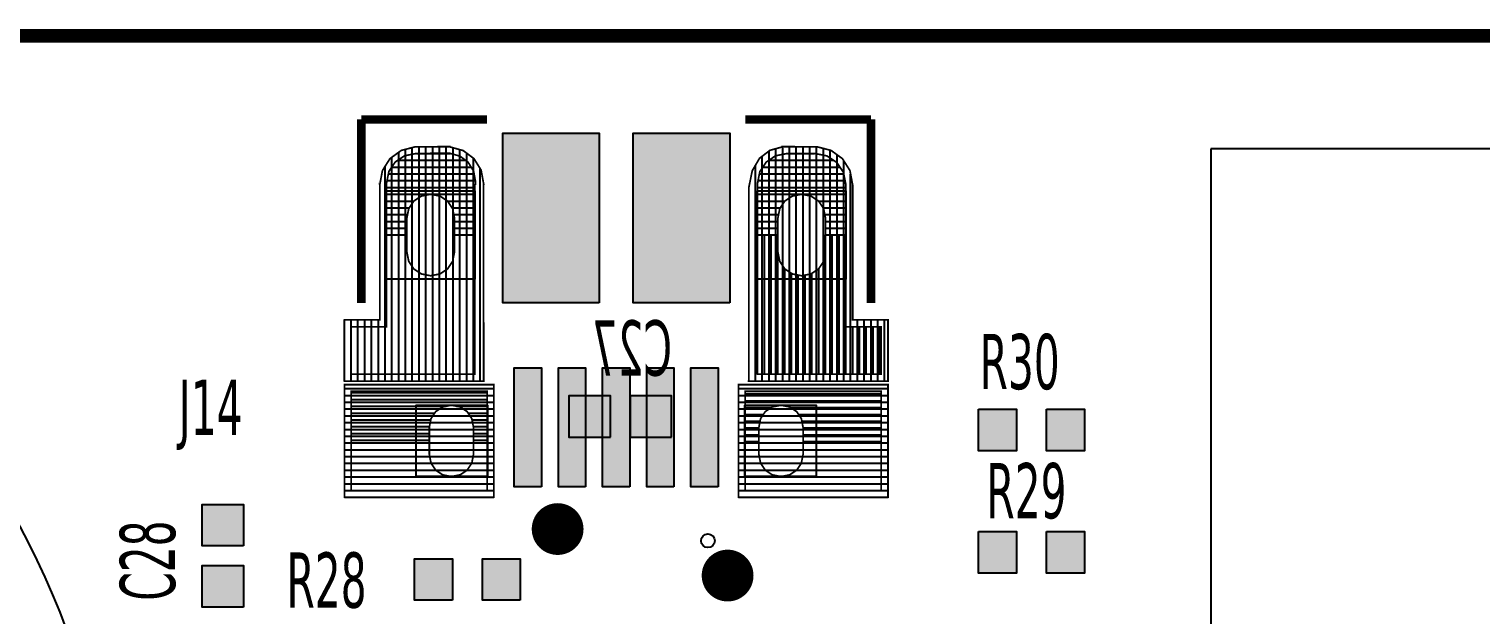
# Model space of a CAD drawing. Header units: millimetres. Extents: x 123.5 to 144.3, y 105.4 to 121.6.
# Drawn here: x 135.578 to 136.587, y 110.595 to 111.002 of the extents above; entities that cross this region are included whole.
import ezdxf

# ---------------------------------------------------------------- set-up
doc = ezdxf.new("R2010")
doc.units = ezdxf.units.MM
doc.layers.add('DESC', color=250, linetype='Continuous')
doc.styles.get("Standard").update_dxf_attribs({"font": 'tahoma.ttf'})

# ---------------------------------------------------------------- blocks, each defined once
blk = doc.blocks.new('RPAD')
blk.add_trace([(-0.5, -0.5), (-0.5, 0.5), (0.5, -0.5), (0.5, 0.5)])
blk = doc.blocks.new('EPAD')
at = {"const_width": 0.5}
blk.add_lwpolyline([(-0.25, 0, 1), (0.25, 0, 1)], format="xyb", close=True, dxfattribs=at)
blk = doc.blocks.new('oard')
for points, const_width in [([(155.98888, 119.40432), (162.63454, 119.40432), (162.63454, 122.5185), (155.98888, 122.5185), (155.98888, 119.40432)], 0.00787), ([(155.98888, 119.40432), (162.63454, 119.40432), (162.63454, 122.5185), (155.98888, 122.5185), (155.98888, 119.40432)], 0.00787), ([(155.98888, 119.40432), (162.63454, 119.40432), (162.63454, 122.5185), (155.98888, 122.5185), (155.98888, 119.40432)], 0.00787), ([(160.23848, 122.36377), (160.23848, 122.47007)], 0.005), ([(160.23848, 122.47007), (160.31132, 122.47007)], 0.005), ([(160.23848, 122.36377), (160.23848, 122.47007)], 0.005), ([(160.23848, 122.47007), (160.31132, 122.47007)], 0.005), ([(160.23848, 122.36377), (160.23848, 122.47007)], 0.005), ([(160.23848, 122.47007), (160.31132, 122.47007)], 0.005), ([(160.53376, 122.47007), (160.46092, 122.47007)], 0.005), ([(160.53376, 122.47007), (160.46092, 122.47007)], 0.005), ([(160.53376, 122.47007), (160.46092, 122.47007)], 0.005), ([(160.53376, 122.36377), (160.53376, 122.47007)], 0.005), ([(160.53376, 122.36377), (160.53376, 122.47007)], 0.005), ([(160.53376, 122.36377), (160.53376, 122.47007)], 0.005), ([(160.22864, 122.3185), (160.30935, 122.3185), (160.30926, 122.43071), (160.30935, 122.43267), (160.30786, 122.44074), (160.30373, 122.44737), (160.29749, 122.45205), (160.28966, 122.45423), (160.28966, 122.45432), (160.26984, 122.45427), (160.26162, 122.45215), (160.25504, 122.44737), (160.25069, 122.44048), (160.24911, 122.43208), (160.24916, 122.43057), (160.24911, 122.4307), (160.24911, 122.35393), (160.22864, 122.35393), (160.22864, 122.3185)], 0.001), ([(160.22864, 122.3185), (160.30935, 122.3185), (160.30926, 122.43071), (160.30935, 122.43267), (160.30786, 122.44074), (160.30373, 122.44737), (160.29749, 122.45205), (160.28966, 122.45423), (160.28966, 122.45432), (160.26984, 122.45427), (160.26162, 122.45215), (160.25504, 122.44737), (160.25069, 122.44048), (160.24911, 122.43208), (160.24916, 122.43057), (160.24911, 122.4307), (160.24911, 122.35393), (160.22864, 122.35393), (160.22864, 122.3185)], 0.001), ([(160.22864, 122.3185), (160.30935, 122.3185), (160.30926, 122.43071), (160.30935, 122.43267), (160.30786, 122.44074), (160.30373, 122.44737), (160.29749, 122.45205), (160.28966, 122.45423), (160.28966, 122.45432), (160.26984, 122.45427), (160.26162, 122.45215), (160.25504, 122.44737), (160.25069, 122.44048), (160.24911, 122.43208), (160.24916, 122.43057), (160.24911, 122.4307), (160.24911, 122.35393), (160.22864, 122.35393), (160.22864, 122.3185)], 0.001), ([(160.5436, 122.3185), (160.46289, 122.3185), (160.46298, 122.43074), (160.46495, 122.44039), (160.46916, 122.44757), (160.4752, 122.45221), (160.48262, 122.45424), (160.48258, 122.45432), (160.50236, 122.45427), (160.5106, 122.45216), (160.51718, 122.44738), (160.52155, 122.44049), (160.52313, 122.43208), (160.52308, 122.4306), (160.52313, 122.4307), (160.52313, 122.35393), (160.5436, 122.35393), (160.5436, 122.3185)], 0.001), ([(160.5436, 122.3185), (160.46289, 122.3185), (160.46298, 122.43074), (160.46495, 122.44039), (160.46916, 122.44757), (160.4752, 122.45221), (160.48262, 122.45424), (160.48258, 122.45432), (160.50236, 122.45427), (160.5106, 122.45216), (160.51718, 122.44738), (160.52155, 122.44049), (160.52313, 122.43208), (160.52308, 122.4306), (160.52313, 122.4307), (160.52313, 122.35393), (160.5436, 122.35393), (160.5436, 122.3185)], 0.001), ([(160.5436, 122.3185), (160.46289, 122.3185), (160.46298, 122.43074), (160.46495, 122.44039), (160.46916, 122.44757), (160.4752, 122.45221), (160.48262, 122.45424), (160.48258, 122.45432), (160.50236, 122.45427), (160.5106, 122.45216), (160.51718, 122.44738), (160.52155, 122.44049), (160.52313, 122.43208), (160.52308, 122.4306), (160.52313, 122.4307), (160.52313, 122.35393), (160.5436, 122.35393), (160.5436, 122.3185)], 0.001), ([(160.30423, 122.40314), (160.29242, 122.40314), (160.29242, 122.41298), (160.29136, 122.41841), (160.28844, 122.42278), (160.28406, 122.4257), (160.27864, 122.42676), (160.27322, 122.4257), (160.26884, 122.42278), (160.26592, 122.41841), (160.26486, 122.41298), (160.26486, 122.40314), (160.25305, 122.40314), (160.25305, 122.43315), (160.25441, 122.43994), (160.25809, 122.44541), (160.26357, 122.44906), (160.27037, 122.45039), (160.27037, 122.45039), (160.28967, 122.45051), (160.29563, 122.44882), (160.30036, 122.44525), (160.30349, 122.44019), (160.30462, 122.43405), (160.30455, 122.43246), (160.30423, 122.43228), (160.30423, 122.40314)], 0.001), ([(160.30423, 122.40314), (160.29242, 122.40314), (160.29242, 122.41298), (160.29136, 122.41841), (160.28844, 122.42278), (160.28406, 122.4257), (160.27864, 122.42676), (160.27322, 122.4257), (160.26884, 122.42278), (160.26592, 122.41841), (160.26486, 122.41298), (160.26486, 122.40314), (160.25305, 122.40314), (160.25305, 122.43315), (160.25441, 122.43994), (160.25809, 122.44541), (160.26357, 122.44906), (160.27037, 122.45039), (160.27037, 122.45039), (160.28967, 122.45051), (160.29563, 122.44882), (160.30036, 122.44525), (160.30349, 122.44019), (160.30462, 122.43405), (160.30455, 122.43246), (160.30423, 122.43228), (160.30423, 122.40314)], 0.001), ([(160.30423, 122.40314), (160.29242, 122.40314), (160.29242, 122.41298), (160.29136, 122.41841), (160.28844, 122.42278), (160.28406, 122.4257), (160.27864, 122.42676), (160.27322, 122.4257), (160.26884, 122.42278), (160.26592, 122.41841), (160.26486, 122.41298), (160.26486, 122.40314), (160.25305, 122.40314), (160.25305, 122.43315), (160.25441, 122.43994), (160.25809, 122.44541), (160.26357, 122.44906), (160.27037, 122.45039), (160.27037, 122.45039), (160.28967, 122.45051), (160.29563, 122.44882), (160.30036, 122.44525), (160.30349, 122.44019), (160.30462, 122.43405), (160.30455, 122.43246), (160.30423, 122.43228), (160.30423, 122.40314)], 0.001), ([(160.51919, 122.40314), (160.50738, 122.40314), (160.50738, 122.41298), (160.50632, 122.41841), (160.5034, 122.42278), (160.49902, 122.4257), (160.4936, 122.42676), (160.48818, 122.4257), (160.4838, 122.42278), (160.48088, 122.41841), (160.47982, 122.41298), (160.47982, 122.40314), (160.46801, 122.40314), (160.46801, 122.43306), (160.46935, 122.43988), (160.47302, 122.44538), (160.47851, 122.44905), (160.48533, 122.45039), (160.50108, 122.45039), (160.50821, 122.44899), (160.51396, 122.44515), (160.51779, 122.4394), (160.51919, 122.43228), (160.51919, 122.40314)], 0.001), ([(160.51919, 122.40314), (160.50738, 122.40314), (160.50738, 122.41298), (160.50632, 122.41841), (160.5034, 122.42278), (160.49902, 122.4257), (160.4936, 122.42676), (160.48818, 122.4257), (160.4838, 122.42278), (160.48088, 122.41841), (160.47982, 122.41298), (160.47982, 122.40314), (160.46801, 122.40314), (160.46801, 122.43306), (160.46935, 122.43988), (160.47302, 122.44538), (160.47851, 122.44905), (160.48533, 122.45039), (160.50108, 122.45039), (160.50821, 122.44899), (160.51396, 122.44515), (160.51779, 122.4394), (160.51919, 122.43228), (160.51919, 122.40314)], 0.001), ([(160.51919, 122.40314), (160.50738, 122.40314), (160.50738, 122.41298), (160.50632, 122.41841), (160.5034, 122.42278), (160.49902, 122.4257), (160.4936, 122.42676), (160.48818, 122.4257), (160.4838, 122.42278), (160.48088, 122.41841), (160.47982, 122.41298), (160.47982, 122.40314), (160.46801, 122.40314), (160.46801, 122.43306), (160.46935, 122.43988), (160.47302, 122.44538), (160.47851, 122.44905), (160.48533, 122.45039), (160.50108, 122.45039), (160.50821, 122.44899), (160.51396, 122.44515), (160.51779, 122.4394), (160.51919, 122.43228), (160.51919, 122.40314)], 0.001), ([(160.23258, 122.32243), (160.30423, 122.32243), (160.30423, 122.40314), (160.29242, 122.40314), (160.29242, 122.3933), (160.29136, 122.38788), (160.28844, 122.3835), (160.28406, 122.38058), (160.27864, 122.37952), (160.27322, 122.38058), (160.26884, 122.3835), (160.26592, 122.38788), (160.26486, 122.3933), (160.26486, 122.40314), (160.25305, 122.40314), (160.25305, 122.34999), (160.23258, 122.34999), (160.23258, 122.32243)], 0.001), ([(160.23258, 122.32243), (160.30423, 122.32243), (160.30423, 122.40314), (160.29242, 122.40314), (160.29242, 122.3933), (160.29136, 122.38788), (160.28844, 122.3835), (160.28406, 122.38058), (160.27864, 122.37952), (160.27322, 122.38058), (160.26884, 122.3835), (160.26592, 122.38788), (160.26486, 122.3933), (160.26486, 122.40314), (160.25305, 122.40314), (160.25305, 122.34999), (160.23258, 122.34999), (160.23258, 122.32243)], 0.001), ([(160.23258, 122.32243), (160.30423, 122.32243), (160.30423, 122.40314), (160.29242, 122.40314), (160.29242, 122.3933), (160.29136, 122.38788), (160.28844, 122.3835), (160.28406, 122.38058), (160.27864, 122.37952), (160.27322, 122.38058), (160.26884, 122.3835), (160.26592, 122.38788), (160.26486, 122.3933), (160.26486, 122.40314), (160.25305, 122.40314), (160.25305, 122.34999), (160.23258, 122.34999), (160.23258, 122.32243)], 0.001), ([(160.53966, 122.32243), (160.46801, 122.32243), (160.46801, 122.40314), (160.47982, 122.40314), (160.47982, 122.3933), (160.48088, 122.38788), (160.4838, 122.3835), (160.48818, 122.38058), (160.4936, 122.37952), (160.49902, 122.38058), (160.5034, 122.3835), (160.50632, 122.38788), (160.50738, 122.3933), (160.50738, 122.40314), (160.51919, 122.40314), (160.51919, 122.34999), (160.53966, 122.34999), (160.53966, 122.32243)], 0.001), ([(160.53966, 122.32243), (160.46801, 122.32243), (160.46801, 122.40314), (160.47982, 122.40314), (160.47982, 122.3933), (160.48088, 122.38788), (160.4838, 122.3835), (160.48818, 122.38058), (160.4936, 122.37952), (160.49902, 122.38058), (160.5034, 122.3835), (160.50632, 122.38788), (160.50738, 122.3933), (160.50738, 122.40314), (160.51919, 122.40314), (160.51919, 122.34999), (160.53966, 122.34999), (160.53966, 122.32243)], 0.001), ([(160.53966, 122.32243), (160.46801, 122.32243), (160.46801, 122.40314), (160.47982, 122.40314), (160.47982, 122.3933), (160.48088, 122.38788), (160.4838, 122.3835), (160.48818, 122.38058), (160.4936, 122.37952), (160.49902, 122.38058), (160.5034, 122.3835), (160.50632, 122.38788), (160.50738, 122.3933), (160.50738, 122.40314), (160.51919, 122.40314), (160.51919, 122.34999), (160.53966, 122.34999), (160.53966, 122.32243)], 0.001), ([(160.22864, 122.25117), (160.31525, 122.25117), (160.31525, 122.31653), (160.22864, 122.31653), (160.22864, 122.25117)], 0.001), ([(160.22864, 122.25117), (160.31525, 122.25117), (160.31525, 122.31653), (160.22864, 122.31653), (160.22864, 122.25117)], 0.001), ([(160.22864, 122.25117), (160.31525, 122.25117), (160.31525, 122.31653), (160.22864, 122.31653), (160.22864, 122.25117)], 0.001), ([(160.23258, 122.31259), (160.31132, 122.31259), (160.31132, 122.28424), (160.30344, 122.28424), (160.30344, 122.29172), (160.30246, 122.29676), (160.29974, 122.30082), (160.29568, 122.30353), (160.29065, 122.30452), (160.28561, 122.30353), (160.28155, 122.30082), (160.27884, 122.29676), (160.27785, 122.29172), (160.27785, 122.28424), (160.23258, 122.28424), (160.23258, 122.31259)], 0.001), ([(160.23258, 122.31259), (160.31132, 122.31259), (160.31132, 122.28424), (160.30344, 122.28424), (160.30344, 122.29172), (160.30246, 122.29676), (160.29974, 122.30082), (160.29568, 122.30353), (160.29065, 122.30452), (160.28561, 122.30353), (160.28155, 122.30082), (160.27884, 122.29676), (160.27785, 122.29172), (160.27785, 122.28424), (160.23258, 122.28424), (160.23258, 122.31259)], 0.001), ([(160.23258, 122.31259), (160.31132, 122.31259), (160.31132, 122.28424), (160.30344, 122.28424), (160.30344, 122.29172), (160.30246, 122.29676), (160.29974, 122.30082), (160.29568, 122.30353), (160.29065, 122.30452), (160.28561, 122.30353), (160.28155, 122.30082), (160.27884, 122.29676), (160.27785, 122.29172), (160.27785, 122.28424), (160.23258, 122.28424), (160.23258, 122.31259)], 0.001), ([(160.45699, 122.25117), (160.5436, 122.25117), (160.5436, 122.31653), (160.45699, 122.31653), (160.45699, 122.25117)], 0.001), ([(160.45699, 122.25117), (160.5436, 122.25117), (160.5436, 122.31653), (160.45699, 122.31653), (160.45699, 122.25117)], 0.001), ([(160.45699, 122.25117), (160.5436, 122.25117), (160.5436, 122.31653), (160.45699, 122.31653), (160.45699, 122.25117)], 0.001), ([(160.53966, 122.31259), (160.46092, 122.31259), (160.46092, 122.28346), (160.4688, 122.28346), (160.4688, 122.29172), (160.46978, 122.29676), (160.4725, 122.30082), (160.47656, 122.30353), (160.48159, 122.30452), (160.48663, 122.30353), (160.49069, 122.30082), (160.4934, 122.29676), (160.49439, 122.29172), (160.49439, 122.28346), (160.53966, 122.28346), (160.53966, 122.31259)], 0.001), ([(160.53966, 122.31259), (160.46092, 122.31259), (160.46092, 122.28346), (160.4688, 122.28346), (160.4688, 122.29172), (160.46978, 122.29676), (160.4725, 122.30082), (160.47656, 122.30353), (160.48159, 122.30452), (160.48663, 122.30353), (160.49069, 122.30082), (160.4934, 122.29676), (160.49439, 122.29172), (160.49439, 122.28346), (160.53966, 122.28346), (160.53966, 122.31259)], 0.001), ([(160.53966, 122.31259), (160.46092, 122.31259), (160.46092, 122.28346), (160.4688, 122.28346), (160.4688, 122.29172), (160.46978, 122.29676), (160.4725, 122.30082), (160.47656, 122.30353), (160.48159, 122.30452), (160.48663, 122.30353), (160.49069, 122.30082), (160.4934, 122.29676), (160.49439, 122.29172), (160.49439, 122.28346), (160.53966, 122.28346), (160.53966, 122.31259)], 0.001), ([(160.23258, 122.25511), (160.31132, 122.25511), (160.31132, 122.28424), (160.30344, 122.28424), (160.30344, 122.27598), (160.30246, 122.27094), (160.29974, 122.26688), (160.29568, 122.26417), (160.29065, 122.26318), (160.28561, 122.26417), (160.28155, 122.26688), (160.27884, 122.27094), (160.27785, 122.27598), (160.27785, 122.28424), (160.23258, 122.28424), (160.23258, 122.25511)], 0.001), ([(160.23258, 122.25511), (160.31132, 122.25511), (160.31132, 122.28424), (160.30344, 122.28424), (160.30344, 122.27598), (160.30246, 122.27094), (160.29974, 122.26688), (160.29568, 122.26417), (160.29065, 122.26318), (160.28561, 122.26417), (160.28155, 122.26688), (160.27884, 122.27094), (160.27785, 122.27598), (160.27785, 122.28424), (160.23258, 122.28424), (160.23258, 122.25511)], 0.001), ([(160.23258, 122.25511), (160.31132, 122.25511), (160.31132, 122.28424), (160.30344, 122.28424), (160.30344, 122.27598), (160.30246, 122.27094), (160.29974, 122.26688), (160.29568, 122.26417), (160.29065, 122.26318), (160.28561, 122.26417), (160.28155, 122.26688), (160.27884, 122.27094), (160.27785, 122.27598), (160.27785, 122.28424), (160.23258, 122.28424), (160.23258, 122.25511)], 0.001), ([(160.53966, 122.25511), (160.46092, 122.25511), (160.46092, 122.28346), (160.4688, 122.28346), (160.4688, 122.27598), (160.46978, 122.27094), (160.4725, 122.26688), (160.47656, 122.26417), (160.48159, 122.26318), (160.48663, 122.26417), (160.49069, 122.26688), (160.4934, 122.27094), (160.49439, 122.27598), (160.49439, 122.28346), (160.53966, 122.28346), (160.53966, 122.25511)], 0.001), ([(160.53966, 122.25511), (160.46092, 122.25511), (160.46092, 122.28346), (160.4688, 122.28346), (160.4688, 122.27598), (160.46978, 122.27094), (160.4725, 122.26688), (160.47656, 122.26417), (160.48159, 122.26318), (160.48663, 122.26417), (160.49069, 122.26688), (160.4934, 122.27094), (160.49439, 122.27598), (160.49439, 122.28346), (160.53966, 122.28346), (160.53966, 122.25511)], 0.001), ([(160.53966, 122.25511), (160.46092, 122.25511), (160.46092, 122.28346), (160.4688, 122.28346), (160.4688, 122.27598), (160.46978, 122.27094), (160.4725, 122.26688), (160.47656, 122.26417), (160.48159, 122.26318), (160.48663, 122.26417), (160.49069, 122.26688), (160.4934, 122.27094), (160.49439, 122.27598), (160.49439, 122.28346), (160.53966, 122.28346), (160.53966, 122.25511)], 0.001)]:
    blk.add_lwpolyline(points, dxfattribs=dict(const_width=const_width))
for points in [[(160.37628, 122.36377), (160.32037, 122.36377), (160.32037, 122.4622), (160.37628, 122.4622), (160.37628, 122.36377)], [(160.45187, 122.36377), (160.39596, 122.36377), (160.39596, 122.4622), (160.45187, 122.4622), (160.45187, 122.36377)], [(160.30423, 122.37755), (160.25305, 122.37755), (160.25305, 122.42873), (160.30423, 122.42873), (160.30423, 122.37755)], [(160.51919, 122.37755), (160.46801, 122.37755), (160.46801, 122.42873), (160.51919, 122.42873), (160.51919, 122.37755)], [(160.34281, 122.25728), (160.32706, 122.25728), (160.32706, 122.32617), (160.34281, 122.32617), (160.34281, 122.25728)], [(160.3684, 122.25728), (160.35265, 122.25728), (160.35265, 122.32617), (160.3684, 122.32617), (160.3684, 122.25728)], [(160.39399, 122.25728), (160.37825, 122.25728), (160.37825, 122.32617), (160.39399, 122.32617), (160.39399, 122.25728)], [(160.41958, 122.25728), (160.40384, 122.25728), (160.40384, 122.32617), (160.41958, 122.32617), (160.41958, 122.25728)], [(160.44517, 122.25728), (160.42943, 122.25728), (160.42943, 122.32617), (160.44517, 122.32617), (160.44517, 122.25728)], [(160.31151, 122.26318), (160.27017, 122.26318), (160.27017, 122.30452), (160.31151, 122.30452), (160.31151, 122.26318)], [(160.38277, 122.28602), (160.38277, 122.31002), (160.35877, 122.31002), (160.35877, 122.28602), (160.38277, 122.28602)], [(160.4182, 122.28602), (160.4182, 122.31002), (160.3942, 122.31002), (160.3942, 122.28602), (160.4182, 122.28602)], [(160.50206, 122.26318), (160.46073, 122.26318), (160.46073, 122.30452), (160.50206, 122.30452), (160.50206, 122.26318)], [(160.59599, 122.30215), (160.61799, 122.30215), (160.61799, 122.27815), (160.59599, 122.27815), (160.59599, 122.30215)], [(160.63536, 122.30215), (160.65736, 122.30215), (160.65736, 122.27815), (160.63536, 122.27815), (160.63536, 122.30215)], [(160.17017, 122.22303), (160.14617, 122.22303), (160.14617, 122.24703), (160.17017, 122.24703), (160.17017, 122.22303)], [(160.59599, 122.23128), (160.61799, 122.23128), (160.61799, 122.20728), (160.59599, 122.20728), (160.59599, 122.23128)], [(160.63536, 122.23128), (160.65736, 122.23128), (160.65736, 122.20728), (160.63536, 122.20728), (160.63536, 122.23128)], [(160.17017, 122.1876), (160.14617, 122.1876), (160.14617, 122.2116), (160.17017, 122.2116), (160.17017, 122.1876)], [(160.29121, 122.19154), (160.26921, 122.19154), (160.26921, 122.21554), (160.29121, 122.21554), (160.29121, 122.19154)], [(160.33058, 122.19154), (160.30858, 122.19154), (160.30858, 122.21554), (160.33058, 122.21554), (160.33058, 122.19154)]]:
    blk.add_lwpolyline(points, close=True)
for points in [[(160.26801, 122.3185), (160.26801, 122.4538)], [(160.26801, 122.3185), (160.26801, 122.4538)], [(160.26801, 122.3185), (160.26801, 122.4538)], [(160.27195, 122.3185), (160.27195, 122.45428)], [(160.27195, 122.3185), (160.27195, 122.45428)], [(160.27195, 122.3185), (160.27195, 122.45428)], [(160.27588, 122.3185), (160.27588, 122.45429)], [(160.27588, 122.3185), (160.27588, 122.45429)], [(160.27588, 122.3185), (160.27588, 122.45429)], [(160.27982, 122.3185), (160.27982, 122.4543)], [(160.27982, 122.3185), (160.27982, 122.4543)], [(160.27982, 122.3185), (160.27982, 122.4543)], [(160.28376, 122.3185), (160.28376, 122.45431)], [(160.28376, 122.3185), (160.28376, 122.45431)], [(160.28376, 122.3185), (160.28376, 122.45431)], [(160.28769, 122.3185), (160.28769, 122.45432)], [(160.28769, 122.3185), (160.28769, 122.45432)], [(160.28769, 122.3185), (160.28769, 122.45432)], [(160.48258, 122.45432), (160.48258, 122.45432)], [(160.48258, 122.45432), (160.48258, 122.45432)], [(160.48258, 122.45432), (160.48258, 122.45432)], [(160.48258, 122.3185), (160.48258, 122.45422)], [(160.48258, 122.3185), (160.48258, 122.45422)], [(160.48258, 122.3185), (160.48258, 122.45422)], [(160.48651, 122.3185), (160.48651, 122.45431)], [(160.48651, 122.3185), (160.48651, 122.45431)], [(160.48651, 122.3185), (160.48651, 122.45431)], [(160.49045, 122.3185), (160.49045, 122.4543)], [(160.49045, 122.3185), (160.49045, 122.4543)], [(160.49045, 122.3185), (160.49045, 122.4543)], [(160.49439, 122.3185), (160.49439, 122.45429)], [(160.49439, 122.3185), (160.49439, 122.45429)], [(160.49439, 122.3185), (160.49439, 122.45429)], [(160.49832, 122.3185), (160.49832, 122.45428)], [(160.49832, 122.3185), (160.49832, 122.45428)], [(160.49832, 122.3185), (160.49832, 122.45428)], [(160.50226, 122.3185), (160.50226, 122.45427)], [(160.50226, 122.3185), (160.50226, 122.45427)], [(160.50226, 122.3185), (160.50226, 122.45427)], [(160.2562, 122.3185), (160.2562, 122.44821)], [(160.2562, 122.3185), (160.2562, 122.44821)], [(160.2562, 122.3185), (160.2562, 122.44821)], [(160.25965, 122.44645), (160.29877, 122.44645)], [(160.25965, 122.44645), (160.29877, 122.44645)], [(160.25965, 122.44645), (160.29877, 122.44645)], [(160.26014, 122.3185), (160.26014, 122.45107)], [(160.26014, 122.3185), (160.26014, 122.45107)], [(160.26014, 122.3185), (160.26014, 122.45107)], [(160.26407, 122.3185), (160.26407, 122.45278)], [(160.26407, 122.3185), (160.26407, 122.45278)], [(160.26407, 122.3185), (160.26407, 122.45278)], [(160.27037, 122.45039), (160.2901, 122.45039)], [(160.27037, 122.45039), (160.2901, 122.45039)], [(160.27037, 122.45039), (160.2901, 122.45039)], [(160.28967, 122.45051), (160.28967, 122.45051)], [(160.28967, 122.45051), (160.28967, 122.45051)], [(160.28967, 122.45051), (160.28967, 122.45051)], [(160.29163, 122.3185), (160.29163, 122.45368)], [(160.29163, 122.3185), (160.29163, 122.45368)], [(160.29163, 122.3185), (160.29163, 122.45368)], [(160.29557, 122.3185), (160.29557, 122.45259)], [(160.29557, 122.3185), (160.29557, 122.45259)], [(160.29557, 122.3185), (160.29557, 122.45259)], [(160.29951, 122.3185), (160.29951, 122.45054)], [(160.29951, 122.3185), (160.29951, 122.45054)], [(160.29951, 122.3185), (160.29951, 122.45054)], [(160.30344, 122.3185), (160.30344, 122.44759)], [(160.30344, 122.3185), (160.30344, 122.44759)], [(160.30344, 122.3185), (160.30344, 122.44759)], [(160.47077, 122.3185), (160.47077, 122.4488)], [(160.47077, 122.3185), (160.47077, 122.4488)], [(160.47077, 122.3185), (160.47077, 122.4488)], [(160.47462, 122.44645), (160.51201, 122.44645)], [(160.47462, 122.44645), (160.51201, 122.44645)], [(160.47462, 122.44645), (160.51201, 122.44645)], [(160.4747, 122.3185), (160.4747, 122.45182)], [(160.4747, 122.3185), (160.4747, 122.45182)], [(160.4747, 122.3185), (160.4747, 122.45182)], [(160.47864, 122.3185), (160.47864, 122.45315)], [(160.47864, 122.3185), (160.47864, 122.45315)], [(160.47864, 122.3185), (160.47864, 122.45315)], [(160.48533, 122.45039), (160.50108, 122.45039)], [(160.48533, 122.45039), (160.50108, 122.45039)], [(160.48533, 122.45039), (160.50108, 122.45039)], [(160.5062, 122.3185), (160.5062, 122.45329)], [(160.5062, 122.3185), (160.5062, 122.45329)], [(160.5062, 122.3185), (160.5062, 122.45329)], [(160.51014, 122.3185), (160.51014, 122.45228)], [(160.51014, 122.3185), (160.51014, 122.45228)], [(160.51014, 122.3185), (160.51014, 122.45228)], [(160.51407, 122.3185), (160.51407, 122.44964)], [(160.51407, 122.3185), (160.51407, 122.44964)], [(160.51407, 122.3185), (160.51407, 122.44964)], [(160.51801, 122.3185), (160.51801, 122.44608)], [(160.51801, 122.3185), (160.51801, 122.44608)], [(160.51801, 122.3185), (160.51801, 122.44608)], [(160.73071, 122.45314), (160.73071, 121.77406), (160.93735, 121.77406), (160.93735, 122.45314), (160.73071, 122.45314)], [(160.25226, 122.3185), (160.25226, 122.44297)], [(160.25226, 122.3185), (160.25226, 122.44297)], [(160.25226, 122.3185), (160.25226, 122.44297)], [(160.25414, 122.43857), (160.30379, 122.43857)], [(160.25414, 122.43857), (160.30379, 122.43857)], [(160.25414, 122.43857), (160.30379, 122.43857)], [(160.25614, 122.44251), (160.30205, 122.44251)], [(160.25614, 122.44251), (160.30205, 122.44251)], [(160.25614, 122.44251), (160.30205, 122.44251)], [(160.30738, 122.3185), (160.30738, 122.44151)], [(160.30738, 122.3185), (160.30738, 122.44151)], [(160.30738, 122.3185), (160.30738, 122.44151)], [(160.46683, 122.3185), (160.46683, 122.44359)], [(160.46683, 122.3185), (160.46683, 122.44359)], [(160.46683, 122.3185), (160.46683, 122.44359)], [(160.46909, 122.43857), (160.51796, 122.43857)], [(160.46909, 122.43857), (160.51796, 122.43857)], [(160.46909, 122.43857), (160.51796, 122.43857)], [(160.4711, 122.44251), (160.51572, 122.44251)], [(160.4711, 122.44251), (160.51572, 122.44251)], [(160.4711, 122.44251), (160.51572, 122.44251)], [(160.52195, 122.3185), (160.52195, 122.43837)], [(160.52195, 122.3185), (160.52195, 122.43837)], [(160.52195, 122.3185), (160.52195, 122.43837)], [(160.25305, 122.4307), (160.30423, 122.4307)], [(160.25305, 122.4307), (160.30423, 122.4307)], [(160.25305, 122.4307), (160.30423, 122.4307)], [(160.25335, 122.43464), (160.30451, 122.43464)], [(160.25335, 122.43464), (160.30451, 122.43464)], [(160.25335, 122.43464), (160.30451, 122.43464)], [(160.30935, 122.43267), (160.30935, 122.43267)], [(160.30935, 122.43267), (160.30935, 122.43267)], [(160.30935, 122.43267), (160.30935, 122.43267)], [(160.46801, 122.4307), (160.51919, 122.4307)], [(160.46801, 122.4307), (160.51919, 122.4307)], [(160.46801, 122.4307), (160.51919, 122.4307)], [(160.46832, 122.43464), (160.51873, 122.43464)], [(160.46832, 122.43464), (160.51873, 122.43464)], [(160.46832, 122.43464), (160.51873, 122.43464)], [(160.25305, 122.42676), (160.30423, 122.42676)], [(160.25305, 122.42676), (160.30423, 122.42676)], [(160.25305, 122.42676), (160.30423, 122.42676)], [(160.25305, 122.42283), (160.26891, 122.42283)], [(160.25305, 122.42283), (160.26891, 122.42283)], [(160.25305, 122.42283), (160.26891, 122.42283)], [(160.28837, 122.42283), (160.30423, 122.42283)], [(160.28837, 122.42283), (160.30423, 122.42283)], [(160.28837, 122.42283), (160.30423, 122.42283)], [(160.46801, 122.42676), (160.51919, 122.42676)], [(160.46801, 122.42676), (160.51919, 122.42676)], [(160.46801, 122.42676), (160.51919, 122.42676)], [(160.46801, 122.42283), (160.48387, 122.42283)], [(160.46801, 122.42283), (160.48387, 122.42283)], [(160.46801, 122.42283), (160.48387, 122.42283)], [(160.50333, 122.42283), (160.51919, 122.42283)], [(160.50333, 122.42283), (160.51919, 122.42283)], [(160.50333, 122.42283), (160.51919, 122.42283)], [(160.25305, 122.41889), (160.26624, 122.41889)], [(160.25305, 122.41889), (160.26624, 122.41889)], [(160.25305, 122.41889), (160.26624, 122.41889)], [(160.25305, 122.41495), (160.26525, 122.41495)], [(160.25305, 122.41495), (160.26525, 122.41495)], [(160.25305, 122.41495), (160.26525, 122.41495)], [(160.29103, 122.41889), (160.30423, 122.41889)], [(160.29103, 122.41889), (160.30423, 122.41889)], [(160.29103, 122.41889), (160.30423, 122.41889)], [(160.29203, 122.41495), (160.30423, 122.41495)], [(160.29203, 122.41495), (160.30423, 122.41495)], [(160.29203, 122.41495), (160.30423, 122.41495)], [(160.46801, 122.41889), (160.48121, 122.41889)], [(160.46801, 122.41889), (160.48121, 122.41889)], [(160.46801, 122.41889), (160.48121, 122.41889)], [(160.46801, 122.41495), (160.48021, 122.41495)], [(160.46801, 122.41495), (160.48021, 122.41495)], [(160.46801, 122.41495), (160.48021, 122.41495)], [(160.50599, 122.41889), (160.51919, 122.41889)], [(160.50599, 122.41889), (160.51919, 122.41889)], [(160.50599, 122.41889), (160.51919, 122.41889)], [(160.50699, 122.41495), (160.51919, 122.41495)], [(160.50699, 122.41495), (160.51919, 122.41495)], [(160.50699, 122.41495), (160.51919, 122.41495)], [(160.25305, 122.41102), (160.26486, 122.41102)], [(160.25305, 122.41102), (160.26486, 122.41102)], [(160.25305, 122.41102), (160.26486, 122.41102)], [(160.25305, 122.40708), (160.26486, 122.40708)], [(160.25305, 122.40708), (160.26486, 122.40708)], [(160.25305, 122.40708), (160.26486, 122.40708)], [(160.29242, 122.41102), (160.30423, 122.41102)], [(160.29242, 122.41102), (160.30423, 122.41102)], [(160.29242, 122.41102), (160.30423, 122.41102)], [(160.29242, 122.40708), (160.30423, 122.40708)], [(160.29242, 122.40708), (160.30423, 122.40708)], [(160.29242, 122.40708), (160.30423, 122.40708)], [(160.46801, 122.41102), (160.47982, 122.41102)], [(160.46801, 122.41102), (160.47982, 122.41102)], [(160.46801, 122.41102), (160.47982, 122.41102)], [(160.46801, 122.40708), (160.47982, 122.40708)], [(160.46801, 122.40708), (160.47982, 122.40708)], [(160.46801, 122.40708), (160.47982, 122.40708)], [(160.50738, 122.41102), (160.51919, 122.41102)], [(160.50738, 122.41102), (160.51919, 122.41102)], [(160.50738, 122.41102), (160.51919, 122.41102)], [(160.50738, 122.40708), (160.51919, 122.40708)], [(160.50738, 122.40708), (160.51919, 122.40708)], [(160.50738, 122.40708), (160.51919, 122.40708)], [(160.25305, 122.40314), (160.26486, 122.40314)], [(160.25305, 122.40314), (160.26486, 122.40314)], [(160.25305, 122.40314), (160.26486, 122.40314)], [(160.2562, 122.32243), (160.2562, 122.40314)], [(160.2562, 122.32243), (160.2562, 122.40314)], [(160.2562, 122.32243), (160.2562, 122.40314)], [(160.26014, 122.32243), (160.26014, 122.40314)], [(160.26014, 122.32243), (160.26014, 122.40314)], [(160.26014, 122.32243), (160.26014, 122.40314)], [(160.26407, 122.32243), (160.26407, 122.40314)], [(160.26407, 122.32243), (160.26407, 122.40314)], [(160.26407, 122.32243), (160.26407, 122.40314)], [(160.29242, 122.40314), (160.30423, 122.40314)], [(160.29242, 122.40314), (160.30423, 122.40314)], [(160.29242, 122.40314), (160.30423, 122.40314)], [(160.29557, 122.32243), (160.29557, 122.40314)], [(160.29557, 122.32243), (160.29557, 122.40314)], [(160.29557, 122.32243), (160.29557, 122.40314)], [(160.29951, 122.32243), (160.29951, 122.40314)], [(160.29951, 122.32243), (160.29951, 122.40314)], [(160.29951, 122.32243), (160.29951, 122.40314)], [(160.30344, 122.32243), (160.30344, 122.40314)], [(160.30344, 122.32243), (160.30344, 122.40314)], [(160.30344, 122.32243), (160.30344, 122.40314)], [(160.30423, 122.32243), (160.30423, 122.40314)], [(160.30423, 122.32243), (160.30423, 122.40314)], [(160.30423, 122.32243), (160.30423, 122.40314)], [(160.46801, 122.32243), (160.46801, 122.40314)], [(160.46801, 122.40314), (160.47982, 122.40314)], [(160.46801, 122.32243), (160.46801, 122.40314)], [(160.46801, 122.40314), (160.47982, 122.40314)], [(160.46801, 122.32243), (160.46801, 122.40314)], [(160.46801, 122.40314), (160.47982, 122.40314)], [(160.47195, 122.32243), (160.47195, 122.40314)], [(160.47195, 122.32243), (160.47195, 122.40314)], [(160.47195, 122.32243), (160.47195, 122.40314)], [(160.47588, 122.32243), (160.47588, 122.40314)], [(160.47588, 122.32243), (160.47588, 122.40314)], [(160.47588, 122.32243), (160.47588, 122.40314)], [(160.47982, 122.32243), (160.47982, 122.40314)], [(160.47982, 122.32243), (160.47982, 122.40314)], [(160.47982, 122.32243), (160.47982, 122.40314)], [(160.50738, 122.32243), (160.50738, 122.40314)], [(160.50738, 122.40314), (160.51919, 122.40314)], [(160.50738, 122.32243), (160.50738, 122.40314)], [(160.50738, 122.40314), (160.51919, 122.40314)], [(160.50738, 122.32243), (160.50738, 122.40314)], [(160.50738, 122.40314), (160.51919, 122.40314)], [(160.51132, 122.32243), (160.51132, 122.40314)], [(160.51132, 122.32243), (160.51132, 122.40314)], [(160.51132, 122.32243), (160.51132, 122.40314)], [(160.51525, 122.32243), (160.51525, 122.40314)], [(160.51525, 122.32243), (160.51525, 122.40314)], [(160.51525, 122.32243), (160.51525, 122.40314)], [(160.51919, 122.32243), (160.51919, 122.40314)], [(160.51919, 122.32243), (160.51919, 122.40314)], [(160.51919, 122.32243), (160.51919, 122.40314)], [(160.29163, 122.32243), (160.29163, 122.38928)], [(160.29163, 122.32243), (160.29163, 122.38928)], [(160.29163, 122.32243), (160.29163, 122.38928)], [(160.26801, 122.32243), (160.26801, 122.38475)], [(160.26801, 122.32243), (160.26801, 122.38475)], [(160.26801, 122.32243), (160.26801, 122.38475)], [(160.27195, 122.32243), (160.27195, 122.38143)], [(160.27195, 122.32243), (160.27195, 122.38143)], [(160.27195, 122.32243), (160.27195, 122.38143)], [(160.27588, 122.32243), (160.27588, 122.38006)], [(160.27588, 122.32243), (160.27588, 122.38006)], [(160.27588, 122.32243), (160.27588, 122.38006)], [(160.27982, 122.32243), (160.27982, 122.37975)], [(160.27982, 122.32243), (160.27982, 122.37975)], [(160.27982, 122.32243), (160.27982, 122.37975)], [(160.28376, 122.32243), (160.28376, 122.38052)], [(160.28376, 122.32243), (160.28376, 122.38052)], [(160.28376, 122.32243), (160.28376, 122.38052)], [(160.28769, 122.32243), (160.28769, 122.38301)], [(160.28769, 122.32243), (160.28769, 122.38301)], [(160.28769, 122.32243), (160.28769, 122.38301)], [(160.48376, 122.32243), (160.48376, 122.38357)], [(160.48376, 122.32243), (160.48376, 122.38357)], [(160.48376, 122.32243), (160.48376, 122.38357)], [(160.48769, 122.32243), (160.48769, 122.3809)], [(160.48769, 122.32243), (160.48769, 122.3809)], [(160.48769, 122.32243), (160.48769, 122.3809)], [(160.49163, 122.32243), (160.49163, 122.37991)], [(160.49163, 122.32243), (160.49163, 122.37991)], [(160.49163, 122.32243), (160.49163, 122.37991)], [(160.49557, 122.32243), (160.49557, 122.37991)], [(160.49557, 122.32243), (160.49557, 122.37991)], [(160.49557, 122.32243), (160.49557, 122.37991)], [(160.49951, 122.32243), (160.49951, 122.3809)], [(160.49951, 122.32243), (160.49951, 122.3809)], [(160.49951, 122.32243), (160.49951, 122.3809)], [(160.50344, 122.32243), (160.50344, 122.38357)], [(160.50344, 122.32243), (160.50344, 122.38357)], [(160.50344, 122.32243), (160.50344, 122.38357)], [(160.22864, 122.3185), (160.22864, 122.35393)], [(160.22864, 122.3185), (160.22864, 122.35393)], [(160.22864, 122.3185), (160.22864, 122.35393)], [(160.23258, 122.3185), (160.23258, 122.35393)], [(160.23258, 122.3185), (160.23258, 122.35393)], [(160.23258, 122.3185), (160.23258, 122.35393)], [(160.23651, 122.3185), (160.23651, 122.35393)], [(160.23651, 122.3185), (160.23651, 122.35393)], [(160.23651, 122.3185), (160.23651, 122.35393)], [(160.24045, 122.3185), (160.24045, 122.35393)], [(160.24045, 122.3185), (160.24045, 122.35393)], [(160.24045, 122.3185), (160.24045, 122.35393)], [(160.24439, 122.3185), (160.24439, 122.35393)], [(160.24439, 122.3185), (160.24439, 122.35393)], [(160.24439, 122.3185), (160.24439, 122.35393)], [(160.24832, 122.3185), (160.24832, 122.35393)], [(160.24832, 122.3185), (160.24832, 122.35393)], [(160.24832, 122.3185), (160.24832, 122.35393)], [(160.52588, 122.3185), (160.52588, 122.35393)], [(160.52588, 122.3185), (160.52588, 122.35393)], [(160.52588, 122.3185), (160.52588, 122.35393)], [(160.52982, 122.3185), (160.52982, 122.35393)], [(160.52982, 122.3185), (160.52982, 122.35393)], [(160.52982, 122.3185), (160.52982, 122.35393)], [(160.53376, 122.3185), (160.53376, 122.35393)], [(160.53376, 122.3185), (160.53376, 122.35393)], [(160.53376, 122.3185), (160.53376, 122.35393)], [(160.53769, 122.3185), (160.53769, 122.35393)], [(160.53769, 122.3185), (160.53769, 122.35393)], [(160.53769, 122.3185), (160.53769, 122.35393)], [(160.54163, 122.3185), (160.54163, 122.35393)], [(160.54163, 122.3185), (160.54163, 122.35393)], [(160.54163, 122.3185), (160.54163, 122.35393)], [(160.5436, 122.3185), (160.5436, 122.35393)], [(160.5436, 122.3185), (160.5436, 122.35393)], [(160.5436, 122.3185), (160.5436, 122.35393)], [(160.23258, 122.32243), (160.23258, 122.34999)], [(160.23258, 122.32243), (160.23258, 122.34999)], [(160.23258, 122.32243), (160.23258, 122.34999)], [(160.23651, 122.32243), (160.23651, 122.34999)], [(160.23651, 122.32243), (160.23651, 122.34999)], [(160.23651, 122.32243), (160.23651, 122.34999)], [(160.24045, 122.32243), (160.24045, 122.34999)], [(160.24045, 122.32243), (160.24045, 122.34999)], [(160.24045, 122.32243), (160.24045, 122.34999)], [(160.24439, 122.32243), (160.24439, 122.34999)], [(160.24439, 122.32243), (160.24439, 122.34999)], [(160.24439, 122.32243), (160.24439, 122.34999)], [(160.24832, 122.32243), (160.24832, 122.34999)], [(160.24832, 122.32243), (160.24832, 122.34999)], [(160.24832, 122.32243), (160.24832, 122.34999)], [(160.25226, 122.32243), (160.25226, 122.34999)], [(160.25226, 122.32243), (160.25226, 122.34999)], [(160.25226, 122.32243), (160.25226, 122.34999)], [(160.52313, 122.32243), (160.52313, 122.34999)], [(160.52313, 122.32243), (160.52313, 122.34999)], [(160.52313, 122.32243), (160.52313, 122.34999)], [(160.52706, 122.32243), (160.52706, 122.34999)], [(160.52706, 122.32243), (160.52706, 122.34999)], [(160.52706, 122.32243), (160.52706, 122.34999)], [(160.531, 122.32243), (160.531, 122.34999)], [(160.531, 122.32243), (160.531, 122.34999)], [(160.531, 122.32243), (160.531, 122.34999)], [(160.53494, 122.32243), (160.53494, 122.34999)], [(160.53494, 122.32243), (160.53494, 122.34999)], [(160.53494, 122.32243), (160.53494, 122.34999)], [(160.53888, 122.32243), (160.53888, 122.34999)], [(160.53888, 122.32243), (160.53888, 122.34999)], [(160.53888, 122.32243), (160.53888, 122.34999)], [(160.53966, 122.32243), (160.53966, 122.34999)], [(160.53966, 122.32243), (160.53966, 122.34999)], [(160.53966, 122.32243), (160.53966, 122.34999)], [(160.22864, 122.31653), (160.31525, 122.31653)], [(160.22864, 122.31653), (160.31525, 122.31653)], [(160.22864, 122.31653), (160.31525, 122.31653)], [(160.22864, 122.31417), (160.31525, 122.31417)], [(160.22864, 122.31417), (160.31525, 122.31417)], [(160.22864, 122.31417), (160.31525, 122.31417)], [(160.23258, 122.31259), (160.31132, 122.31259)], [(160.23258, 122.31259), (160.31132, 122.31259)], [(160.23258, 122.31259), (160.31132, 122.31259)], [(160.23258, 122.3118), (160.31132, 122.3118)], [(160.23258, 122.3118), (160.31132, 122.3118)], [(160.23258, 122.3118), (160.31132, 122.3118)], [(160.30935, 122.3185), (160.30935, 122.3185)], [(160.30935, 122.3185), (160.30935, 122.3185)], [(160.30935, 122.3185), (160.30935, 122.3185)], [(160.45699, 122.31653), (160.5436, 122.31653)], [(160.45699, 122.31653), (160.5436, 122.31653)], [(160.45699, 122.31653), (160.5436, 122.31653)], [(160.45699, 122.31417), (160.5436, 122.31417)], [(160.45699, 122.31417), (160.5436, 122.31417)], [(160.45699, 122.31417), (160.5436, 122.31417)], [(160.46092, 122.31259), (160.53966, 122.31259)], [(160.46092, 122.31259), (160.53966, 122.31259)], [(160.46092, 122.31259), (160.53966, 122.31259)], [(160.46092, 122.31102), (160.53966, 122.31102)], [(160.46092, 122.31102), (160.53966, 122.31102)], [(160.46092, 122.31102), (160.53966, 122.31102)], [(160.46289, 122.3185), (160.46289, 122.3185)], [(160.46289, 122.3185), (160.46289, 122.3185)], [(160.46289, 122.3185), (160.46289, 122.3185)], [(160.22864, 122.31023), (160.31525, 122.31023)], [(160.22864, 122.31023), (160.31525, 122.31023)], [(160.22864, 122.31023), (160.31525, 122.31023)], [(160.22864, 122.30629), (160.31525, 122.30629)], [(160.22864, 122.30629), (160.31525, 122.30629)], [(160.22864, 122.30629), (160.31525, 122.30629)], [(160.22864, 122.30235), (160.31525, 122.30235)], [(160.22864, 122.30235), (160.31525, 122.30235)], [(160.22864, 122.30235), (160.31525, 122.30235)], [(160.23258, 122.30787), (160.31132, 122.30787)], [(160.23258, 122.30787), (160.31132, 122.30787)], [(160.23258, 122.30787), (160.31132, 122.30787)], [(160.23258, 122.30393), (160.28763, 122.30393)], [(160.23258, 122.30393), (160.28763, 122.30393)], [(160.23258, 122.30393), (160.28763, 122.30393)], [(160.29366, 122.30393), (160.31132, 122.30393)], [(160.29366, 122.30393), (160.31132, 122.30393)], [(160.29366, 122.30393), (160.31132, 122.30393)], [(160.45699, 122.31023), (160.5436, 122.31023)], [(160.45699, 122.31023), (160.5436, 122.31023)], [(160.45699, 122.31023), (160.5436, 122.31023)], [(160.45699, 122.30629), (160.5436, 122.30629)], [(160.45699, 122.30629), (160.5436, 122.30629)], [(160.45699, 122.30629), (160.5436, 122.30629)], [(160.45699, 122.30235), (160.5436, 122.30235)], [(160.45699, 122.30235), (160.5436, 122.30235)], [(160.45699, 122.30235), (160.5436, 122.30235)], [(160.46092, 122.30708), (160.53966, 122.30708)], [(160.46092, 122.30708), (160.53966, 122.30708)], [(160.46092, 122.30708), (160.53966, 122.30708)], [(160.46092, 122.30314), (160.47597, 122.30314)], [(160.46092, 122.30314), (160.47597, 122.30314)], [(160.46092, 122.30314), (160.47597, 122.30314)], [(160.48721, 122.30314), (160.53966, 122.30314)], [(160.48721, 122.30314), (160.53966, 122.30314)], [(160.48721, 122.30314), (160.53966, 122.30314)], [(160.22864, 122.29842), (160.31525, 122.29842)], [(160.22864, 122.29842), (160.31525, 122.29842)], [(160.22864, 122.29842), (160.31525, 122.29842)], [(160.22864, 122.29448), (160.31525, 122.29448)], [(160.22864, 122.29448), (160.31525, 122.29448)], [(160.22864, 122.29448), (160.31525, 122.29448)], [(160.23258, 122.29999), (160.281, 122.29999)], [(160.23258, 122.29999), (160.281, 122.29999)], [(160.23258, 122.29999), (160.281, 122.29999)], [(160.23258, 122.29606), (160.2787, 122.29606)], [(160.23258, 122.29606), (160.2787, 122.29606)], [(160.23258, 122.29606), (160.2787, 122.29606)], [(160.3003, 122.29999), (160.31132, 122.29999)], [(160.3003, 122.29999), (160.31132, 122.29999)], [(160.3003, 122.29999), (160.31132, 122.29999)], [(160.30259, 122.29606), (160.31132, 122.29606)], [(160.30259, 122.29606), (160.31132, 122.29606)], [(160.30259, 122.29606), (160.31132, 122.29606)], [(160.45699, 122.29842), (160.5436, 122.29842)], [(160.45699, 122.29842), (160.5436, 122.29842)], [(160.45699, 122.29842), (160.5436, 122.29842)], [(160.45699, 122.29448), (160.5436, 122.29448)], [(160.45699, 122.29448), (160.5436, 122.29448)], [(160.45699, 122.29448), (160.5436, 122.29448)], [(160.46092, 122.2992), (160.47142, 122.2992)], [(160.46092, 122.2992), (160.47142, 122.2992)], [(160.46092, 122.2992), (160.47142, 122.2992)], [(160.46092, 122.29527), (160.46949, 122.29527)], [(160.46092, 122.29527), (160.46949, 122.29527)], [(160.46092, 122.29527), (160.46949, 122.29527)], [(160.49177, 122.2992), (160.53966, 122.2992)], [(160.49177, 122.2992), (160.53966, 122.2992)], [(160.49177, 122.2992), (160.53966, 122.2992)], [(160.49369, 122.29527), (160.53966, 122.29527)], [(160.49369, 122.29527), (160.53966, 122.29527)], [(160.49369, 122.29527), (160.53966, 122.29527)], [(160.22864, 122.29054), (160.31525, 122.29054)], [(160.22864, 122.29054), (160.31525, 122.29054)], [(160.22864, 122.29054), (160.31525, 122.29054)], [(160.22864, 122.28661), (160.31525, 122.28661)], [(160.22864, 122.28661), (160.31525, 122.28661)], [(160.22864, 122.28661), (160.31525, 122.28661)], [(160.23258, 122.29212), (160.27793, 122.29212)], [(160.23258, 122.29212), (160.27793, 122.29212)], [(160.23258, 122.29212), (160.27793, 122.29212)], [(160.23258, 122.28818), (160.27785, 122.28818)], [(160.23258, 122.28818), (160.27785, 122.28818)], [(160.23258, 122.28818), (160.27785, 122.28818)], [(160.30337, 122.29212), (160.31132, 122.29212)], [(160.30337, 122.29212), (160.31132, 122.29212)], [(160.30337, 122.29212), (160.31132, 122.29212)], [(160.30344, 122.28818), (160.31132, 122.28818)], [(160.30344, 122.28818), (160.31132, 122.28818)], [(160.30344, 122.28818), (160.31132, 122.28818)], [(160.45699, 122.29054), (160.5436, 122.29054)], [(160.45699, 122.29054), (160.5436, 122.29054)], [(160.45699, 122.29054), (160.5436, 122.29054)], [(160.45699, 122.28661), (160.5436, 122.28661)], [(160.45699, 122.28661), (160.5436, 122.28661)], [(160.45699, 122.28661), (160.5436, 122.28661)], [(160.46092, 122.29133), (160.4688, 122.29133)], [(160.46092, 122.29133), (160.4688, 122.29133)], [(160.46092, 122.29133), (160.4688, 122.29133)], [(160.46092, 122.28739), (160.4688, 122.28739)], [(160.46092, 122.28739), (160.4688, 122.28739)], [(160.46092, 122.28739), (160.4688, 122.28739)], [(160.49439, 122.29133), (160.53966, 122.29133)], [(160.49439, 122.29133), (160.53966, 122.29133)], [(160.49439, 122.29133), (160.53966, 122.29133)], [(160.49439, 122.28739), (160.53966, 122.28739)], [(160.49439, 122.28739), (160.53966, 122.28739)], [(160.49439, 122.28739), (160.53966, 122.28739)], [(160.22864, 122.28267), (160.31525, 122.28267)], [(160.22864, 122.28267), (160.31525, 122.28267)], [(160.22864, 122.28267), (160.31525, 122.28267)], [(160.22864, 122.27873), (160.31525, 122.27873)], [(160.22864, 122.27873), (160.31525, 122.27873)], [(160.22864, 122.27873), (160.31525, 122.27873)], [(160.23258, 122.28424), (160.27785, 122.28424)], [(160.23258, 122.28424), (160.27785, 122.28424)], [(160.23258, 122.28424), (160.27785, 122.28424)], [(160.23258, 122.28424), (160.27785, 122.28424)], [(160.23258, 122.28424), (160.27785, 122.28424)], [(160.23258, 122.28424), (160.27785, 122.28424)], [(160.23258, 122.28267), (160.27785, 122.28267)], [(160.23258, 122.28267), (160.27785, 122.28267)], [(160.23258, 122.28267), (160.27785, 122.28267)], [(160.23258, 122.27873), (160.27785, 122.27873)], [(160.23258, 122.27873), (160.27785, 122.27873)], [(160.23258, 122.27873), (160.27785, 122.27873)], [(160.30344, 122.28424), (160.31132, 122.28424)], [(160.30344, 122.28424), (160.31132, 122.28424)], [(160.30344, 122.28424), (160.31132, 122.28424)], [(160.30344, 122.28424), (160.31132, 122.28424)], [(160.30344, 122.28424), (160.31132, 122.28424)], [(160.30344, 122.28424), (160.31132, 122.28424)], [(160.30344, 122.28267), (160.31132, 122.28267)], [(160.30344, 122.28267), (160.31132, 122.28267)], [(160.30344, 122.28267), (160.31132, 122.28267)], [(160.30344, 122.27873), (160.31132, 122.27873)], [(160.30344, 122.27873), (160.31132, 122.27873)], [(160.30344, 122.27873), (160.31132, 122.27873)], [(160.45699, 122.28267), (160.5436, 122.28267)], [(160.45699, 122.28267), (160.5436, 122.28267)], [(160.45699, 122.28267), (160.5436, 122.28267)], [(160.45699, 122.27873), (160.5436, 122.27873)], [(160.45699, 122.27873), (160.5436, 122.27873)], [(160.45699, 122.27873), (160.5436, 122.27873)], [(160.46092, 122.28346), (160.4688, 122.28346)], [(160.46092, 122.28346), (160.4688, 122.28346)], [(160.46092, 122.28346), (160.4688, 122.28346)], [(160.46092, 122.28346), (160.4688, 122.28346)], [(160.46092, 122.28346), (160.4688, 122.28346)], [(160.46092, 122.28346), (160.4688, 122.28346)], [(160.46092, 122.28267), (160.4688, 122.28267)], [(160.46092, 122.28267), (160.4688, 122.28267)], [(160.46092, 122.28267), (160.4688, 122.28267)], [(160.46092, 122.27873), (160.4688, 122.27873)], [(160.46092, 122.27873), (160.4688, 122.27873)], [(160.46092, 122.27873), (160.4688, 122.27873)], [(160.49439, 122.28346), (160.53966, 122.28346)], [(160.49439, 122.28346), (160.53966, 122.28346)], [(160.49439, 122.28346), (160.53966, 122.28346)], [(160.49439, 122.28346), (160.53966, 122.28346)], [(160.49439, 122.28346), (160.53966, 122.28346)], [(160.49439, 122.28346), (160.53966, 122.28346)], [(160.49439, 122.28267), (160.53966, 122.28267)], [(160.49439, 122.28267), (160.53966, 122.28267)], [(160.49439, 122.28267), (160.53966, 122.28267)], [(160.49439, 122.27873), (160.53966, 122.27873)], [(160.49439, 122.27873), (160.53966, 122.27873)], [(160.49439, 122.27873), (160.53966, 122.27873)], [(160.22864, 122.2748), (160.31525, 122.2748)], [(160.22864, 122.2748), (160.31525, 122.2748)], [(160.22864, 122.2748), (160.31525, 122.2748)], [(160.22864, 122.27086), (160.31525, 122.27086)], [(160.22864, 122.27086), (160.31525, 122.27086)], [(160.22864, 122.27086), (160.31525, 122.27086)], [(160.23258, 122.2748), (160.27808, 122.2748)], [(160.23258, 122.2748), (160.27808, 122.2748)], [(160.23258, 122.2748), (160.27808, 122.2748)], [(160.23258, 122.27086), (160.27889, 122.27086)], [(160.23258, 122.27086), (160.27889, 122.27086)], [(160.23258, 122.27086), (160.27889, 122.27086)], [(160.3024, 122.27086), (160.31132, 122.27086)], [(160.3024, 122.27086), (160.31132, 122.27086)], [(160.3024, 122.27086), (160.31132, 122.27086)], [(160.30321, 122.2748), (160.31132, 122.2748)], [(160.30321, 122.2748), (160.31132, 122.2748)], [(160.30321, 122.2748), (160.31132, 122.2748)], [(160.45699, 122.2748), (160.5436, 122.2748)], [(160.45699, 122.2748), (160.5436, 122.2748)], [(160.45699, 122.2748), (160.5436, 122.2748)], [(160.45699, 122.27086), (160.5436, 122.27086)], [(160.45699, 122.27086), (160.5436, 122.27086)], [(160.45699, 122.27086), (160.5436, 122.27086)], [(160.46092, 122.2748), (160.46903, 122.2748)], [(160.46092, 122.2748), (160.46903, 122.2748)], [(160.46092, 122.2748), (160.46903, 122.2748)], [(160.46092, 122.27086), (160.46984, 122.27086)], [(160.46092, 122.27086), (160.46984, 122.27086)], [(160.46092, 122.27086), (160.46984, 122.27086)], [(160.49334, 122.27086), (160.53966, 122.27086)], [(160.49334, 122.27086), (160.53966, 122.27086)], [(160.49334, 122.27086), (160.53966, 122.27086)], [(160.49416, 122.2748), (160.53966, 122.2748)], [(160.49416, 122.2748), (160.53966, 122.2748)], [(160.49416, 122.2748), (160.53966, 122.2748)], [(160.22864, 122.26692), (160.31525, 122.26692)], [(160.22864, 122.26692), (160.31525, 122.26692)], [(160.22864, 122.26692), (160.31525, 122.26692)], [(160.22864, 122.26298), (160.31525, 122.26298)], [(160.22864, 122.26298), (160.31525, 122.26298)], [(160.22864, 122.26298), (160.31525, 122.26298)], [(160.23258, 122.26692), (160.28152, 122.26692)], [(160.23258, 122.26692), (160.28152, 122.26692)], [(160.23258, 122.26692), (160.28152, 122.26692)], [(160.23258, 122.26298), (160.31132, 122.26298)], [(160.23258, 122.26298), (160.31132, 122.26298)], [(160.23258, 122.26298), (160.31132, 122.26298)], [(160.29977, 122.26692), (160.31132, 122.26692)], [(160.29977, 122.26692), (160.31132, 122.26692)], [(160.29977, 122.26692), (160.31132, 122.26692)], [(160.45699, 122.26692), (160.5436, 122.26692)], [(160.45699, 122.26692), (160.5436, 122.26692)], [(160.45699, 122.26692), (160.5436, 122.26692)], [(160.45699, 122.26298), (160.5436, 122.26298)], [(160.45699, 122.26298), (160.5436, 122.26298)], [(160.45699, 122.26298), (160.5436, 122.26298)], [(160.46092, 122.26692), (160.47247, 122.26692)], [(160.46092, 122.26692), (160.47247, 122.26692)], [(160.46092, 122.26692), (160.47247, 122.26692)], [(160.46092, 122.26298), (160.53966, 122.26298)], [(160.46092, 122.26298), (160.53966, 122.26298)], [(160.46092, 122.26298), (160.53966, 122.26298)], [(160.49072, 122.26692), (160.53966, 122.26692)], [(160.49072, 122.26692), (160.53966, 122.26692)], [(160.49072, 122.26692), (160.53966, 122.26692)], [(160.22864, 122.25905), (160.31525, 122.25905)], [(160.22864, 122.25905), (160.31525, 122.25905)], [(160.22864, 122.25905), (160.31525, 122.25905)], [(160.22864, 122.25511), (160.31525, 122.25511)], [(160.22864, 122.25511), (160.31525, 122.25511)], [(160.22864, 122.25511), (160.31525, 122.25511)], [(160.23258, 122.25905), (160.31132, 122.25905)], [(160.23258, 122.25905), (160.31132, 122.25905)], [(160.23258, 122.25905), (160.31132, 122.25905)], [(160.23258, 122.25511), (160.31132, 122.25511)], [(160.23258, 122.25511), (160.31132, 122.25511)], [(160.23258, 122.25511), (160.31132, 122.25511)], [(160.45699, 122.25905), (160.5436, 122.25905)], [(160.45699, 122.25905), (160.5436, 122.25905)], [(160.45699, 122.25905), (160.5436, 122.25905)], [(160.45699, 122.25511), (160.5436, 122.25511)], [(160.45699, 122.25511), (160.5436, 122.25511)], [(160.45699, 122.25511), (160.5436, 122.25511)], [(160.46092, 122.25905), (160.53966, 122.25905)], [(160.46092, 122.25905), (160.53966, 122.25905)], [(160.46092, 122.25905), (160.53966, 122.25905)], [(160.46092, 122.25511), (160.53966, 122.25511)], [(160.46092, 122.25511), (160.53966, 122.25511)], [(160.46092, 122.25511), (160.53966, 122.25511)], [(160.22864, 122.25117), (160.31525, 122.25117)], [(160.22864, 122.25117), (160.31525, 122.25117)], [(160.22864, 122.25117), (160.31525, 122.25117)], [(160.45699, 122.25117), (160.5436, 122.25117)], [(160.45699, 122.25117), (160.5436, 122.25117)], [(160.45699, 122.25117), (160.5436, 122.25117)]]:
    blk.add_lwpolyline(points)
for centre, radius in [((159.64242, 122.0185), 0.45276), ((159.64242, 122.0185), 0.45276), ((159.64242, 122.0185), 0.45276), ((160.43927, 122.22598), 0.00394), ((160.43927, 122.22598), 0.00394), ((160.43927, 122.22598), 0.00394)]:
    blk.add_circle(centre, radius)
for p, xscale, yscale, rotation in [((160.34832, 122.41298), 0.055906, 0.098425, 180), ((160.42391, 122.41298), 0.055906, 0.098425, 180), ((160.33494, 122.29172), 0.015748, 0.068898, 180), ((160.36053, 122.29172), 0.015748, 0.068898, 180), ((160.38612, 122.29172), 0.015748, 0.068898, 180), ((160.41171, 122.29172), 0.015748, 0.068898, 180), ((160.4373, 122.29172), 0.015748, 0.068898, 180), ((160.37077, 122.29802), 0.024, 0.024, 270), ((160.4062, 122.29802), 0.024, 0.024, 270), ((160.15817, 122.23503), 0.024, 0.024, 180), ((160.15817, 122.1996), 0.024, 0.024, 180), ((160.28021, 122.20354), 0.022, 0.024, 180), ((160.31958, 122.20354), 0.022, 0.024, 180)]:
    blk.add_blockref('RPAD', p, dxfattribs=dict(xscale=xscale, yscale=yscale, rotation=rotation))
for name, p, xscale, yscale in [('RPAD', (160.60699, 122.29015), 0.022, 0.024), ('RPAD', (160.64636, 122.29015), 0.022, 0.024), ('EPAD', (160.3522, 122.23277), 0.03, 0.03), ('RPAD', (160.60699, 122.21928), 0.022, 0.024), ('RPAD', (160.64636, 122.21928), 0.022, 0.024), ('EPAD', (160.45068, 122.20581), 0.03, 0.03)]:
    blk.add_blockref(name, p, dxfattribs=dict(xscale=xscale, yscale=yscale))
at = {"text_generation_flag": 2, "width": 0.625}
blk.add_text('C27', height=0.032, dxfattribs=at).set_placement((160.41848, 122.32171))
blk.add_text('C27', height=0.032, dxfattribs=at).set_placement((160.41848, 122.32171))
blk.add_text('C27', height=0.032, dxfattribs=at).set_placement((160.41848, 122.32171))
at = {"width": 0.625}
for s, p in [('R30', (160.59667, 122.31383)), ('R30', (160.59667, 122.31383)), ('R30', (160.59667, 122.31383)), ('J14', (160.13269, 122.28734)), ('J14', (160.13269, 122.28734)), ('J14', (160.13269, 122.28734)), ('R29', (160.60061, 122.23903)), ('R29', (160.60061, 122.23903)), ('R29', (160.60061, 122.23903)), ('R28', (160.1951, 122.18722)), ('R28', (160.1951, 122.18722)), ('R28', (160.1951, 122.18722))]:
    blk.add_text(s, height=0.032, dxfattribs=at).set_placement(p)
blk.add_text('C28', height=0.032, rotation=90, dxfattribs=at).set_placement((160.13054, 122.19125))
blk.add_text('C28', height=0.032, rotation=90, dxfattribs=at).set_placement((160.13054, 122.19125))
blk.add_text('C28', height=0.032, rotation=90, dxfattribs=at).set_placement((160.13054, 122.19125))

msp = doc.modelspace()

# ---------------------------------------------------------------- block references
at = {"layer": 'DESC', "xscale": 1.2, "yscale": 1.2, "zscale": 1.2}
msp.add_blockref('oard', (-56.4775, -36.0246), dxfattribs=at)

doc.saveas('drawing.dxf')
